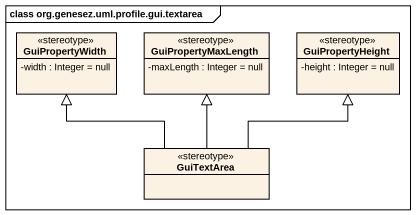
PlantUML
@startuml
mainframe class org.genesez.uml.profile.gui.textarea
hide circle
hide empty members
skinparam classAttributeIconSize 0
class GuiPropertyWidth <<stereotype>> {
  -width : Integer = null
}
class GuiPropertyMaxLength <<stereotype>> {
  -maxLength : Integer = null
}
class GuiPropertyHeight <<stereotype>> {
  -height : Integer = null
}
class GuiTextArea <<stereotype>>
GuiTextArea -up-|> GuiPropertyWidth
GuiTextArea -up-|> GuiPropertyMaxLength
GuiTextArea -up-|> GuiPropertyHeight
@enduml
